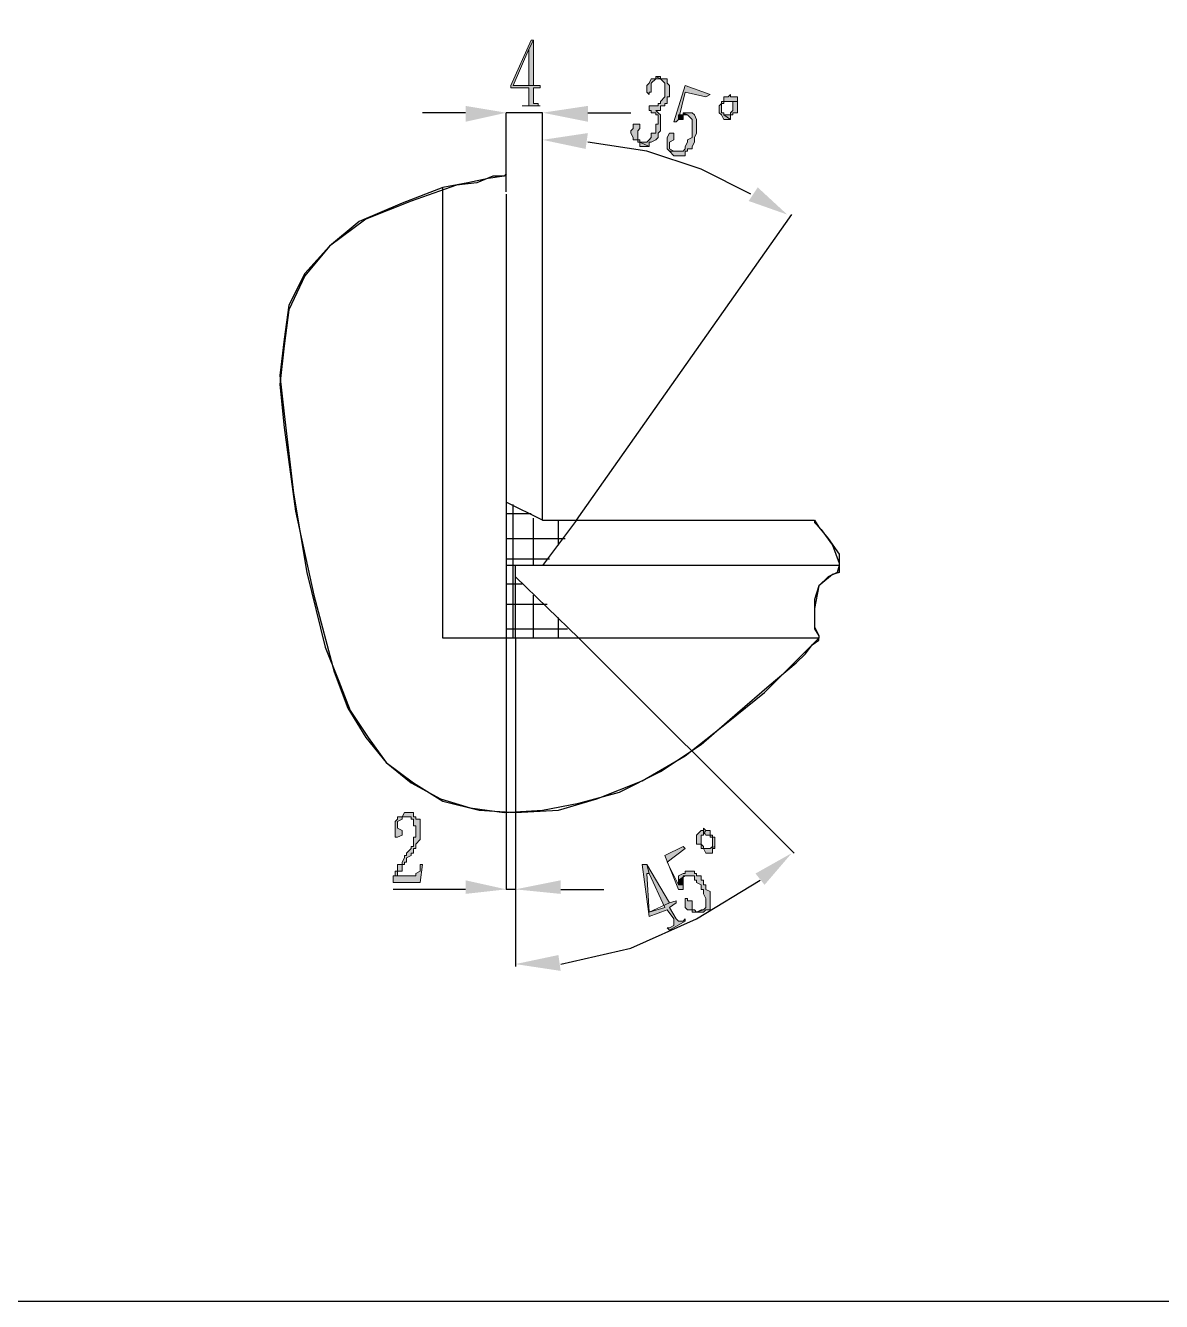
# Model space of a CAD drawing. Header units: millimetres. Extents: x 20 to 821, y 1 to 1134.
# Drawn here: x 387.7 to 477.9, y 0.5 to 101.9 of the extents above; entities that cross this region are included whole.
import ezdxf

# ---------------------------------------------------------------- set-up
doc = ezdxf.new("R2010")
doc.units = ezdxf.units.MM
doc.layers.add('1', color=7, linetype='Continuous')

msp = doc.modelspace()

# ---------------------------------------------------------------- hatches: boundary and pattern name
h = msp.add_hatch(color=0)
h.dxf.hatch_style = 2
h.paths.add_polyline_path([(428.04, 100.761732), (427.86, 100.761732), (426.24, 97.161732), (426.24, 96.981732), (427.68, 96.981732), (427.68, 95.541732), (427.32, 95.541732), (427.14, 95.541732), (428.58, 95.541732), (428.4, 95.541732), (428.4, 95.721732), (428.04, 95.721732), (428.04, 95.901732), (428.04, 96.981732), (428.58, 96.981732), (428.58, 97.161732), (428.04, 97.161732), (426.42, 97.161732), (427.68, 100.041732)])
h = msp.add_hatch(color=0)
h.dxf.hatch_style = 2
h.paths.add_polyline_path([(428.04, 100.761732), (427.68, 100.041732), (427.68, 97.161732), (426.42, 97.161732), (428.04, 97.161732)])
h = msp.add_hatch(color=0)
h.dxf.hatch_style = 2
h.paths.add_polyline_path([(438.12, 97.701732), (438.12, 97.881732), (437.94, 97.881732), (437.76, 97.881732), (438.12, 97.701732), (438.48, 97.341732), (438.48, 96.261732), (438.12, 95.901732), (438.12, 95.721732), (437.94, 95.721732), (437.94, 95.541732), (437.76, 95.541732), (437.22, 95.541732), (437.22, 95.181732), (437.4, 95.181732), (437.4, 95.001732), (437.76, 95.001732), (437.76, 94.821732), (437.94, 94.821732), (437.94, 94.461732), (437.94, 94.101732), (437.76, 94.101732), (437.76, 93.381732), (437.4, 93.381732), (437.4, 93.021732), (437.22, 92.841732), (437.04, 92.661732), (436.5, 92.661732), (437.22, 92.301732), (437.22, 92.661732), (437.4, 92.661732), (437.76, 92.841732), (437.94, 93.021732), (437.94, 93.381732), (438.12, 93.561732), (438.12, 94.821732), (437.94, 95.001732), (437.76, 95.181732), (438.12, 95.181732), (438.12, 95.541732), (438.48, 95.541732), (438.48, 95.721732), (438.66, 95.721732), (438.66, 95.901732), (438.66, 96.261732), (438.84, 96.261732), (438.84, 97.161732), (438.66, 97.341732), (438.66, 97.701732), (438.48, 97.701732)])
h = msp.add_hatch(color=0)
h.dxf.hatch_style = 2
h.paths.add_polyline_path([(437.76, 97.881732), (437.76, 97.701732), (437.4, 97.701732), (437.22, 97.341732), (437.04, 97.161732), (437.04, 96.621732), (437.22, 96.441732), (437.22, 96.621732), (437.4, 96.621732), (437.4, 97.341732), (437.76, 97.701732), (437.94, 97.701732), (438.12, 97.701732)])
h = msp.add_hatch(color=0)
h.dxf.hatch_style = 2
h.paths.add_polyline_path([(442.08, 96.441732), (440.1, 97.161732), (439.2, 94.281732), (439.38, 94.281732), (439.56, 94.461732), (440.1, 96.621732), (441.72, 96.261732)])
h = msp.add_hatch(color=0)
h.dxf.hatch_style = 2
h.paths.add_polyline_path([(443.7, 96.261732), (443.7, 96.441732), (443.52, 96.261732), (443.16, 96.261732), (443.16, 95.901732), (442.98, 95.901732), (442.98, 95.721732), (442.8, 95.541732), (442.8, 95.001732), (442.98, 94.821732), (443.16, 94.461732), (443.7, 94.461732), (443.16, 94.821732), (443.16, 95.001732), (442.98, 95.001732), (442.98, 95.721732), (443.16, 95.721732), (443.16, 95.901732), (443.52, 95.901732), (444.24, 95.901732), (444.24, 96.261732)])
h = msp.add_hatch(color=1)
h.dxf.hatch_style = 2
h.paths.add_polyline_path([(422.64, 95.541732), (422.64, 94.281732), (425.88, 95.001732)])
h = msp.add_hatch(color=1)
h.dxf.hatch_style = 2
h.paths.add_polyline_path([(432.36, 95.541732), (432.36, 94.281732), (428.76, 95.001732)])
h = msp.add_hatch(color=0)
h.dxf.hatch_style = 2
h.paths.add_polyline_path([(444.24, 95.901732), (443.7, 95.901732), (443.88, 95.901732), (443.88, 95.181732), (443.7, 95.001732), (443.7, 94.821732), (443.52, 94.821732), (443.16, 94.821732), (443.7, 94.461732), (443.7, 94.821732), (443.88, 94.821732), (443.88, 95.001732), (444.24, 95.001732)])
h = msp.add_hatch(color=0)
h.dxf.hatch_style = 2
h.paths.add_polyline_path([(440.64, 95.001732), (439.92, 95.001732), (440.28, 94.821732), (440.64, 94.461732), (440.64, 93.021732), (440.28, 92.841732), (440.28, 92.661732), (440.1, 92.301732), (440.1, 92.121732), (439.92, 91.941732), (438.84, 91.941732), (439.2, 91.581732), (440.1, 91.581732), (440.1, 91.941732), (440.28, 91.941732), (440.28, 92.121732), (440.64, 92.121732), (440.64, 92.301732), (440.82, 92.661732), (440.82, 93.021732), (441, 93.381732), (441, 94.461732), (440.82, 94.821732)])
h = msp.add_hatch(color=0)
h.dxf.hatch_style = 2
h.paths.add_polyline_path([(439.92, 95.001732), (439.92, 94.821732), (439.56, 94.821732), (439.56, 94.461732), (439.92, 94.461732), (439.92, 94.821732), (440.1, 94.821732), (440.28, 94.821732)])
h = msp.add_hatch(color=1)
h.dxf.hatch_style = 2
h.paths.add_polyline_path([(432.18, 92.121732), (432.36, 93.381732), (428.76, 92.841732)])
h = msp.add_hatch(color=0)
h.dxf.hatch_style = 2
h.paths.add_polyline_path([(436.32, 94.101732), (435.96, 94.101732), (435.96, 93.741732), (435.78, 93.561732), (435.78, 93.381732), (435.96, 93.021732), (435.96, 92.841732), (436.32, 92.841732), (436.32, 92.661732), (436.5, 92.661732), (436.5, 92.301732), (436.68, 92.301732), (437.22, 92.301732), (436.5, 92.661732), (436.5, 92.841732), (436.32, 92.841732), (436.32, 93.561732), (436.5, 93.741732), (436.5, 94.101732)])
h = msp.add_hatch(color=0)
h.dxf.hatch_style = 2
h.paths.add_polyline_path([(439.2, 93.381732), (438.84, 93.381732), (438.66, 93.021732), (438.66, 92.121732), (438.84, 91.941732), (439.38, 91.941732), (439.2, 91.941732), (438.84, 92.121732), (438.84, 92.661732), (439.2, 92.841732)])
h = msp.add_hatch(color=1)
h.dxf.hatch_style = 2
h.paths.add_polyline_path([(445.86, 89.061732), (445.14, 87.981732), (448.2, 86.901732)])
h = msp.add_hatch(color=0)
h.dxf.hatch_style = 2
h.paths.add_polyline_path([(417.96, 39.381732), (417.78, 39.381732), (417.6, 39.021732), (418.32, 39.021732), (418.32, 38.841732), (418.5, 38.841732), (418.5, 38.661732), (418.5, 38.301732), (418.68, 38.301732), (418.68, 37.401732), (418.5, 37.401732), (418.5, 36.681732), (418.32, 36.681732), (418.32, 36.501732), (417.96, 36.141732), (417.96, 35.961732), (417.78, 35.961732), (417.78, 35.781732), (417.6, 35.421732), (417.6, 35.241732), (417.24, 35.241732), (417.24, 34.701732), (417.06, 34.701732), (417.06, 34.341732), (416.88, 34.341732), (417.24, 34.341732), (417.24, 34.521732), (417.24, 34.701732), (417.6, 34.701732), (417.6, 35.241732), (417.78, 35.241732), (417.78, 35.421732), (417.96, 35.421732), (417.96, 35.781732), (418.32, 35.961732), (418.32, 36.141732), (418.5, 36.141732), (418.5, 36.501732), (418.68, 36.501732), (418.68, 36.861732), (419.04, 37.221732), (419.04, 38.841732), (418.68, 38.841732), (418.68, 39.021732), (418.5, 39.021732), (418.5, 39.381732), (418.32, 39.381732)])
h = msp.add_hatch(color=0)
h.dxf.hatch_style = 2
h.paths.add_polyline_path([(417.6, 39.021732), (417.24, 39.021732), (417.24, 38.841732), (417.06, 38.661732), (417.06, 37.401732), (417.24, 37.401732), (417.6, 37.581732), (417.6, 37.941732), (417.24, 38.121732), (417.24, 38.661732), (417.6, 38.841732), (417.6, 39.021732), (417.78, 39.021732), (417.96, 39.021732)])
h = msp.add_hatch(color=0)
h.dxf.hatch_style = 2
h.paths.add_polyline_path([(441.36, 37.941732), (441, 37.581732), (441, 36.861732), (441.36, 36.861732), (441.36, 36.501732), (441.54, 36.501732), (441.72, 36.141732), (442.26, 36.141732), (442.26, 36.501732), (442.44, 36.501732), (442.44, 36.681732), (442.08, 36.501732), (441.54, 36.501732), (441.54, 36.681732), (441.36, 36.861732), (441.36, 37.581732), (441.54, 37.581732), (441.72, 37.941732), (441.54, 38.121732), (441.54, 37.941732)])
h = msp.add_hatch(color=0)
h.dxf.hatch_style = 2
h.paths.add_polyline_path([(441.72, 37.941732), (441.54, 37.581732), (441.54, 37.941732), (441.72, 37.581732), (442.08, 37.581732), (442.08, 37.401732), (442.26, 37.401732), (442.26, 37.221732), (442.26, 36.681732), (442.08, 36.501732), (442.44, 36.681732), (442.44, 37.401732), (442.26, 37.401732), (442.26, 37.581732), (442.08, 37.581732), (442.08, 37.941732)])
h = msp.add_hatch(color=0)
h.dxf.hatch_style = 2
h.paths.add_polyline_path([(439.92, 36.681732), (438.48, 35.961732), (439.56, 33.261732), (439.92, 33.261732), (439.92, 33.621732), (439.56, 33.621732), (438.66, 35.421732), (440.1, 36.501732)])
h = msp.add_hatch(color=1)
h.dxf.hatch_style = 2
h.paths.add_polyline_path([(445.68, 34.521732), (446.4, 33.621732), (448.56, 36.141732)])
h = msp.add_hatch(color=0)
h.dxf.hatch_style = 2
h.paths.add_polyline_path([(419.22, 35.241732), (419.04, 35.241732), (419.04, 35.061732), (419.04, 34.701732), (418.68, 34.521732), (418.68, 34.341732), (418.5, 34.341732), (416.88, 34.341732), (416.88, 33.801732), (419.04, 33.801732)])
h = msp.add_hatch(color=0)
h.dxf.hatch_style = 2
h.paths.add_polyline_path([(437.04, 35.241732), (436.68, 35.241732), (437.22, 31.101732), (438.66, 31.641732), (439.2, 30.921732), (439.2, 30.381732), (438.84, 30.201732), (438.66, 30.201732), (438.84, 30.021732), (440.1, 30.741732), (440.1, 30.921732), (439.92, 30.741732), (439.56, 30.741732), (439.38, 30.921732), (438.84, 31.821732), (439.38, 32.181732), (439.38, 32.361732), (438.84, 32.181732), (437.22, 31.461732), (437.04, 34.521732), (437.22, 34.521732)])
h = msp.add_hatch(color=0)
h.dxf.hatch_style = 2
h.paths.add_polyline_path([(437.04, 35.241732), (437.22, 34.521732), (438.48, 31.821732), (437.22, 31.461732), (438.84, 32.181732)])
h = msp.add_hatch(color=0)
h.dxf.hatch_style = 2
h.paths.add_polyline_path([(440.1, 34.521732), (439.92, 34.521732), (439.56, 34.341732), (439.56, 33.981732), (440.1, 34.341732), (440.82, 34.341732), (440.82, 33.981732), (441, 33.981732), (441, 33.801732), (441.36, 33.621732), (441.36, 33.261732), (441.54, 33.261732), (441.54, 32.901732), (441.72, 32.541732), (441.72, 32.361732), (441.72, 31.821732), (441.54, 31.641732), (441, 31.461732), (441.54, 31.461732), (441.72, 31.641732), (442.08, 31.641732), (442.08, 31.821732), (442.08, 33.081732), (441.72, 33.261732), (441.72, 33.621732), (441.54, 33.621732), (441.54, 33.981732), (441.36, 33.981732), (441.36, 34.341732), (441, 34.341732), (441, 34.521732), (440.82, 34.521732), (440.82, 34.701732), (440.64, 34.701732), (440.1, 34.701732)])
h = msp.add_hatch(color=1)
h.dxf.hatch_style = 2
h.paths.add_polyline_path([(422.64, 33.981732), (422.64, 32.901732), (425.88, 33.261732)])
h = msp.add_hatch(color=1)
h.dxf.hatch_style = 2
h.paths.add_polyline_path([(430.2, 33.981732), (430.2, 32.901732), (426.6, 33.261732)])
h = msp.add_hatch(color=0)
h.dxf.hatch_style = 2
h.paths.add_polyline_path([(439.56, 33.981732), (439.56, 33.621732), (439.92, 33.621732), (439.92, 34.341732), (440.1, 34.341732)])
h = msp.add_hatch(color=0)
h.dxf.hatch_style = 2
h.paths.add_polyline_path([(440.1, 32.541732), (440.1, 31.821732), (440.28, 31.641732), (440.64, 31.641732), (440.64, 31.461732), (441, 31.461732), (441.54, 31.641732), (441.36, 31.641732), (441, 31.461732), (440.82, 31.641732), (440.64, 31.641732), (440.64, 31.821732), (440.64, 32.181732), (440.64, 32.361732), (440.28, 32.361732), (440.28, 32.541732)])
h = msp.add_hatch(color=1)
h.dxf.hatch_style = 2
h.paths.add_polyline_path([(430.2, 26.781732), (430.02, 28.041732), (426.6, 27.321732)])

# ---------------------------------------------------------------- linework, layer by layer
at = {"layer": '1', "color": 0, "lineweight": 25}
for points in [[(20.16, 1133.601732), (821.16, 1133.601732), (821.16, 0.501732), (20.16, 0.501732), (20.16, 1133.601732)], [(450.72, 53.241732), (420.84, 53.241732), (420.84, 89.061732)], [(425.88, 88.521732), (425.88, 46.581732)], [(428.76, 62.601732), (425.88, 64.041732)], [(431.46, 62.601732), (428.76, 59.001732)], [(428.76, 62.601732), (450.36, 62.601732)], [(452.34, 59.001732), (425.88, 59.001732)], [(431.64, 53.241732), (426.6, 58.101732), (426.6, 59.001732)]]:
    msp.add_lwpolyline(points, dxfattribs=at)
at = {"layer": '1', "color": 0, "lineweight": 5}
for points in [[(428.04, 100.761732), (427.86, 100.761732), (426.24, 97.161732), (426.24, 96.981732), (427.68, 96.981732), (427.68, 95.541732), (427.32, 95.541732), (427.14, 95.541732), (428.58, 95.541732), (428.4, 95.541732), (428.4, 95.721732), (428.04, 95.721732), (428.04, 95.901732), (428.04, 96.981732), (428.58, 96.981732), (428.58, 97.161732), (428.04, 97.161732), (426.42, 97.161732), (427.68, 100.041732), (428.04, 100.761732)], [(428.04, 100.761732), (427.68, 100.041732), (427.68, 97.161732), (426.42, 97.161732), (428.04, 97.161732), (428.04, 100.761732)], [(438.12, 97.701732), (438.12, 97.881732), (437.94, 97.881732), (437.76, 97.881732), (438.12, 97.701732), (438.48, 97.341732), (438.48, 96.261732), (438.12, 95.901732), (438.12, 95.721732), (437.94, 95.721732), (437.94, 95.541732), (437.76, 95.541732), (437.76, 95.541732), (437.22, 95.541732), (437.22, 95.181732), (437.4, 95.181732), (437.4, 95.001732), (437.76, 95.001732), (437.76, 94.821732), (437.94, 94.821732), (437.94, 94.461732), (437.94, 94.101732), (437.76, 94.101732), (437.76, 93.381732), (437.4, 93.381732), (437.4, 93.021732), (437.22, 92.841732), (437.04, 92.661732), (436.5, 92.661732), (437.22, 92.301732), (437.22, 92.661732), (437.4, 92.661732), (437.76, 92.841732), (437.94, 93.021732), (437.94, 93.381732), (438.12, 93.561732), (438.12, 94.821732), (437.94, 95.001732), (437.76, 95.181732), (438.12, 95.181732), (438.12, 95.541732), (438.48, 95.541732), (438.48, 95.721732), (438.66, 95.721732), (438.66, 95.901732), (438.66, 96.261732), (438.84, 96.261732), (438.84, 97.161732), (438.66, 97.341732), (438.66, 97.701732), (438.48, 97.701732), (438.12, 97.701732)], [(437.76, 97.881732), (437.76, 97.701732), (437.4, 97.701732), (437.22, 97.341732), (437.04, 97.161732), (437.04, 96.621732), (437.22, 96.441732), (437.22, 96.621732), (437.4, 96.621732), (437.4, 97.341732), (437.76, 97.701732), (437.94, 97.701732), (438.12, 97.701732), (437.76, 97.881732)], [(442.08, 96.441732), (440.1, 97.161732), (439.2, 94.281732), (439.38, 94.281732), (439.56, 94.461732), (440.1, 96.621732), (441.72, 96.261732), (442.08, 96.441732)], [(443.7, 96.261732), (443.7, 96.441732), (443.52, 96.261732), (443.16, 96.261732), (443.16, 95.901732), (442.98, 95.901732), (442.98, 95.721732), (442.8, 95.541732), (442.8, 95.001732), (442.98, 94.821732), (443.16, 94.461732), (443.7, 94.461732), (443.16, 94.821732), (443.16, 94.821732), (443.16, 95.001732), (442.98, 95.001732), (442.98, 95.721732), (443.16, 95.721732), (443.16, 95.901732), (443.52, 95.901732), (444.24, 95.901732), (444.24, 96.261732), (443.7, 96.261732)], [(444.24, 95.901732), (443.7, 95.901732), (443.88, 95.901732), (443.88, 95.181732), (443.7, 95.001732), (443.7, 94.821732), (443.52, 94.821732), (443.16, 94.821732), (443.7, 94.461732), (443.7, 94.821732), (443.88, 94.821732), (443.88, 95.001732), (444.24, 95.001732), (444.24, 95.901732)], [(440.64, 95.001732), (439.92, 95.001732), (440.28, 94.821732), (440.64, 94.461732), (440.64, 93.021732), (440.28, 92.841732), (440.28, 92.661732), (440.1, 92.301732), (440.1, 92.121732), (440.1, 92.121732), (439.92, 91.941732), (438.84, 91.941732), (439.2, 91.581732), (440.1, 91.581732), (440.1, 91.941732), (440.28, 91.941732), (440.28, 92.121732), (440.64, 92.121732), (440.64, 92.301732), (440.82, 92.661732), (440.82, 93.021732), (441, 93.381732), (441, 94.461732), (440.82, 94.821732), (440.64, 95.001732)], [(439.92, 95.001732), (439.92, 94.821732), (439.56, 94.821732), (439.56, 94.461732), (439.92, 94.461732), (439.92, 94.821732), (440.1, 94.821732), (440.28, 94.821732), (439.92, 95.001732)], [(436.32, 94.101732), (435.96, 94.101732), (435.96, 93.741732), (435.78, 93.561732), (435.78, 93.381732), (435.96, 93.021732), (435.96, 92.841732), (436.32, 92.841732), (436.32, 92.661732), (436.5, 92.661732), (436.5, 92.301732), (436.68, 92.301732), (437.22, 92.301732), (436.5, 92.661732), (436.5, 92.841732), (436.32, 92.841732), (436.32, 93.561732), (436.5, 93.741732), (436.5, 94.101732), (436.32, 94.101732)], [(439.2, 93.381732), (438.84, 93.381732), (438.66, 93.021732), (438.66, 92.121732), (438.84, 91.941732), (439.38, 91.941732), (439.2, 91.941732), (438.84, 92.121732), (438.84, 92.661732), (438.84, 92.661732), (439.2, 92.841732), (439.2, 93.381732)], [(417.96, 39.381732), (417.78, 39.381732), (417.6, 39.021732), (418.32, 39.021732), (418.32, 38.841732), (418.5, 38.841732), (418.5, 38.661732), (418.5, 38.301732), (418.68, 38.301732), (418.68, 37.401732), (418.5, 37.401732), (418.5, 36.681732), (418.32, 36.681732), (418.32, 36.501732), (417.96, 36.141732), (417.96, 35.961732), (417.78, 35.961732), (417.78, 35.781732), (417.6, 35.421732), (417.6, 35.241732), (417.24, 35.241732), (417.24, 34.701732), (417.06, 34.701732), (417.06, 34.341732), (416.88, 34.341732), (417.24, 34.341732), (417.24, 34.521732), (417.24, 34.701732), (417.6, 34.701732), (417.6, 35.241732), (417.78, 35.241732), (417.78, 35.421732), (417.96, 35.421732), (417.96, 35.781732), (418.32, 35.961732), (418.32, 36.141732), (418.5, 36.141732), (418.5, 36.501732), (418.68, 36.501732), (418.68, 36.861732), (419.04, 37.221732), (419.04, 38.841732), (418.68, 38.841732), (418.68, 39.021732), (418.5, 39.021732), (418.5, 39.381732), (418.32, 39.381732), (417.96, 39.381732)], [(417.6, 39.021732), (417.24, 39.021732), (417.24, 38.841732), (417.06, 38.661732), (417.06, 37.401732), (417.24, 37.401732), (417.6, 37.581732), (417.6, 37.941732), (417.24, 38.121732), (417.24, 38.661732), (417.6, 38.841732), (417.6, 39.021732), (417.78, 39.021732), (417.96, 39.021732), (417.6, 39.021732)], [(441.36, 37.941732), (441, 37.581732), (441, 36.861732), (441.36, 36.861732), (441.36, 36.501732), (441.54, 36.501732), (441.72, 36.141732), (442.26, 36.141732), (442.26, 36.501732), (442.44, 36.501732), (442.44, 36.681732), (442.08, 36.501732), (442.08, 36.501732), (441.54, 36.501732), (441.54, 36.681732), (441.36, 36.861732), (441.36, 37.581732), (441.54, 37.581732), (441.72, 37.941732), (441.54, 38.121732), (441.54, 37.941732), (441.36, 37.941732)], [(441.72, 37.941732), (441.54, 37.581732), (441.54, 37.941732), (441.72, 37.581732), (442.08, 37.581732), (442.08, 37.401732), (442.26, 37.401732), (442.26, 37.221732), (442.26, 36.681732), (442.08, 36.501732), (442.44, 36.681732), (442.44, 37.401732), (442.26, 37.401732), (442.26, 37.581732), (442.08, 37.581732), (442.08, 37.941732), (441.72, 37.941732)], [(439.92, 36.681732), (438.48, 35.961732), (439.56, 33.261732), (439.92, 33.261732), (439.92, 33.621732), (439.56, 33.621732), (438.66, 35.421732), (440.1, 36.501732), (439.92, 36.681732)], [(419.22, 35.241732), (419.04, 35.241732), (419.04, 35.061732), (419.04, 34.701732), (418.68, 34.521732), (418.68, 34.341732), (418.5, 34.341732), (416.88, 34.341732), (416.88, 33.801732), (419.04, 33.801732), (419.22, 35.241732)], [(437.04, 35.241732), (436.68, 35.241732), (437.22, 31.101732), (438.66, 31.641732), (439.2, 30.921732), (439.2, 30.381732), (438.84, 30.201732), (438.66, 30.201732), (438.84, 30.021732), (440.1, 30.741732), (440.1, 30.921732), (439.92, 30.741732), (439.56, 30.741732), (439.38, 30.921732), (438.84, 31.821732), (439.38, 32.181732), (439.38, 32.361732), (438.84, 32.181732), (437.22, 31.461732), (437.04, 34.521732), (437.22, 34.521732), (437.04, 35.241732)], [(437.04, 35.241732), (437.22, 34.521732), (438.48, 31.821732), (437.22, 31.461732), (438.84, 32.181732), (437.04, 35.241732)], [(440.1, 34.521732), (439.92, 34.521732), (439.56, 34.341732), (439.56, 33.981732), (440.1, 34.341732), (440.82, 34.341732), (440.82, 33.981732), (441, 33.981732), (441, 33.801732), (441.36, 33.621732), (441.36, 33.261732), (441.54, 33.261732), (441.54, 32.901732), (441.72, 32.541732), (441.72, 32.361732), (441.72, 32.361732), (441.72, 31.821732), (441.54, 31.641732), (441, 31.461732), (441.54, 31.461732), (441.72, 31.641732), (442.08, 31.641732), (442.08, 31.821732), (442.08, 33.081732), (441.72, 33.261732), (441.72, 33.621732), (441.54, 33.621732), (441.54, 33.981732), (441.36, 33.981732), (441.36, 34.341732), (441, 34.341732), (441, 34.521732), (440.82, 34.521732), (440.82, 34.701732), (440.64, 34.701732), (440.1, 34.701732), (440.1, 34.521732)], [(439.56, 33.981732), (439.56, 33.621732), (439.92, 33.621732), (439.92, 34.341732), (440.1, 34.341732), (439.56, 33.981732)], [(440.1, 32.541732), (440.1, 31.821732), (440.28, 31.641732), (440.64, 31.641732), (440.64, 31.461732), (441, 31.461732), (441.54, 31.641732), (441.36, 31.641732), (441, 31.461732), (440.82, 31.641732), (440.64, 31.641732), (440.64, 31.821732), (440.64, 32.181732), (440.64, 32.361732), (440.28, 32.361732), (440.28, 32.541732), (440.1, 32.541732)]]:
    msp.add_lwpolyline(points, dxfattribs=at)
at = {"layer": '1', "color": 1, "lineweight": 25}
for points in [[(422.64, 95.001732), (419.22, 95.001732)], [(425.88, 88.701732), (425.88, 95.001732)], [(428.76, 95.001732), (425.88, 95.001732)], [(428.76, 71.061732), (428.76, 95.001732)], [(432.36, 95.001732), (435.78, 95.001732)], [(428.76, 77.001732), (428.76, 93.021732)], [(445.32, 88.521732), (441.36, 90.501732), (437.04, 91.941732), (432.36, 92.661732)], [(425.88, 90.141732), (425.7, 89.961732), (424.8, 89.961732), (423.54, 89.421732), (421.92, 89.241732), (418.32, 87.981732), (414.72, 86.541732), (411.84, 84.381732), (409.86, 82.041732), (408.6, 79.341732), (408.24, 76.461732), (407.88, 73.401732), (408.24, 69.981732), (409.14, 63.321732), (410.58, 56.661732), (412.2, 50.541732), (413.28, 47.661732), (414.72, 45.321732), (416.34, 43.341732), (418.5, 41.721732), (420.84, 40.281732), (423.72, 39.561732), (426.6, 39.381732), (430.02, 39.561732), (433.08, 40.461732), (436.68, 41.901732), (440.1, 43.881732), (443.52, 46.581732), (446.4, 48.921732), (448.56, 51.081732), (449.46, 51.981732), (450.18, 52.701732), (450.72, 53.061732), (450.72, 53.241732)], [(425.88, 90.141732), (425.7, 89.961732), (424.44, 89.781732), (422.82, 89.421732), (420.84, 89.061732)], [(425.88, 90.141732), (425.7, 89.961732), (424.44, 89.781732), (422.82, 89.421732), (420.84, 89.061732)], [(420.84, 89.061732), (417.6, 87.801732), (414.18, 86.361732), (411.84, 84.381732), (409.86, 82.221732), (408.6, 79.701732), (408.24, 77.001732), (407.88, 74.121732), (408.24, 71.061732), (408.96, 64.761732), (410.04, 58.461732), (411.48, 52.521732), (412.56, 49.821732), (413.46, 47.481732), (414.9, 45.321732), (416.34, 43.341732), (418.32, 41.721732), (420.66, 40.461732), (423, 39.741732), (425.7, 39.381732), (428.76, 39.561732), (431.64, 40.101732), (434.88, 41.001732), (438.12, 42.621732), (441.36, 44.781732), (444.24, 47.301732), (446.76, 49.461732), (448.92, 51.261732), (449.64, 51.981732), (450.18, 52.701732), (450.72, 53.241732)], [(420.84, 89.061732), (417.6, 87.801732), (414.18, 86.361732), (411.84, 84.381732), (409.86, 82.221732), (408.6, 79.701732), (408.24, 77.001732), (407.88, 74.121732), (408.24, 71.061732), (408.96, 64.761732), (410.04, 58.461732), (411.48, 52.521732), (412.56, 49.821732), (413.46, 47.481732), (414.9, 45.321732), (416.34, 43.341732), (418.32, 41.721732), (420.66, 40.461732), (423, 39.741732), (425.7, 39.381732), (428.76, 39.561732), (431.64, 40.101732), (434.88, 41.001732), (438.12, 42.621732), (441.36, 44.781732), (444.24, 47.301732), (446.76, 49.461732), (448.92, 51.261732), (449.64, 51.981732), (450.18, 52.701732), (450.72, 53.241732)], [(431.46, 62.601732), (448.56, 86.901732)], [(428.76, 62.601732), (428.76, 77.001732)], [(450.36, 62.601732), (450.72, 62.061732), (451.44, 61.161732), (452.34, 59.901732), (452.34, 59.001732)], [(450.36, 62.601732), (450.72, 62.061732), (451.44, 61.161732), (452.34, 59.901732), (452.34, 59.001732)], [(450.36, 62.601732), (450.36, 62.421732), (450.9, 61.881732), (451.8, 60.621732), (452.34, 59.181732), (452.34, 58.461732), (451.8, 58.281732), (450.72, 57.381732), (450.36, 55.581732), (450.36, 53.961732), (450.72, 53.421732), (450.72, 53.241732)], [(426.6, 53.241732), (426.6, 59.001732)], [(452.34, 59.001732), (452.16, 58.461732), (451.44, 58.101732), (450.72, 57.381732), (450.36, 56.301732), (450.36, 54.141732), (450.72, 53.421732), (450.72, 53.241732)], [(452.34, 59.001732), (452.16, 58.461732), (451.44, 58.101732), (450.72, 57.381732), (450.36, 56.301732), (450.36, 54.141732), (450.72, 53.421732), (450.72, 53.241732)], [(425.88, 53.241732), (425.88, 33.261732)], [(426.6, 53.241732), (426.6, 27.141732)], [(426.6, 53.241732), (426.6, 33.261732)], [(431.64, 53.241732), (448.74, 36.141732)], [(430.2, 27.321732), (435.78, 28.581732), (441, 30.921732), (446.04, 33.981732)], [(422.64, 33.261732), (416.88, 33.261732)], [(426.6, 33.261732), (425.88, 33.261732)], [(430.2, 33.261732), (433.62, 33.261732)]]:
    msp.add_lwpolyline(points, dxfattribs=at)
at = {"layer": '1', "color": 3, "lineweight": 25}
for points in [[(425.88, 63.141732), (427.86, 63.141732)], [(426.42, 53.241732), (426.42, 63.861732)], [(428.04, 59.001732), (428.04, 62.781732)], [(430.02, 60.621732), (430.02, 62.601732)], [(425.88, 61.161732), (430.56, 61.161732)], [(425.88, 59.541732), (429.3, 59.541732)], [(425.88, 57.561732), (427.14, 57.561732)], [(425.88, 55.941732), (429.12, 55.941732)], [(428.04, 53.241732), (428.04, 56.661732)], [(430.02, 53.241732), (430.02, 54.861732)], [(425.88, 53.961732), (430.74, 53.961732)]]:
    msp.add_lwpolyline(points, dxfattribs=at)

doc.saveas('drawing.dxf')
